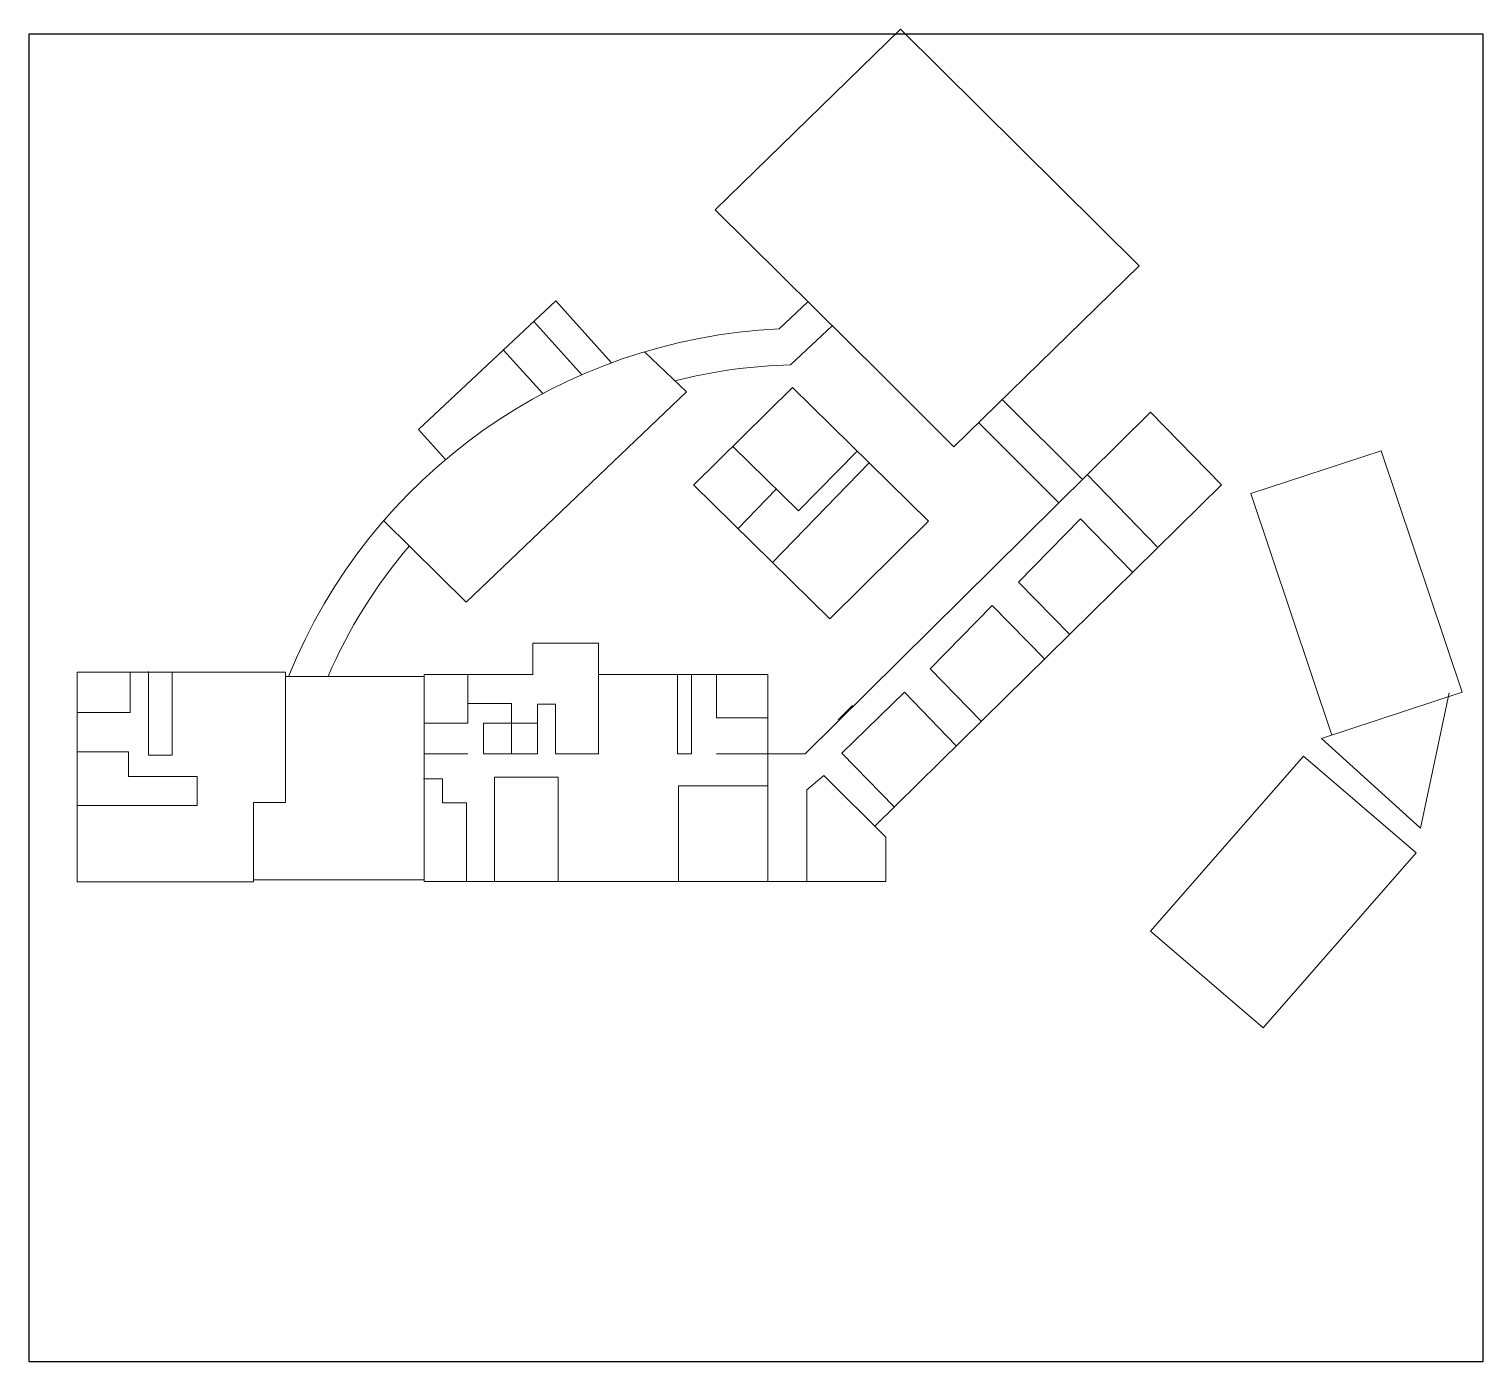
# Model space of a CAD drawing. Header units: millimetres. Extents: x 0 to 10300, y 0 to 9443.
import ezdxf

# ---------------------------------------------------------------- set-up
doc = ezdxf.new("R2010")
doc.units = ezdxf.units.MM
picture_1 = doc.add_image_def('image1.jpg', size_in_pixel=(3744, 3420))

msp = doc.modelspace()

# ---------------------------------------------------------------- linework, layer by layer
at = {"color": 1, "lineweight": 5}
for p, q in [((5498, 4307), (7946, 6729)), ((7946, 6729), (8448, 6215)), ((8448, 6215), (5992, 3796)), ((5834, 4650), (5732, 4548)), ((6129, 3932), (5758, 4313))]:
    msp.add_line(p, q, dxfattribs=at)
at = {"color": 1, "lineweight": 20}
for p, q in [((8655, 6152), (9578, 6454)), ((9578, 6454), (10153, 4744)), ((9229, 4441), (8655, 6152)), ((10153, 4744), (9156, 4417)), ((2798, 4526), (3108, 4526))]:
    msp.add_line(p, q, dxfattribs=at)
at = {"color": 5, "lineweight": 20}
for p, q in [((2798, 3403), (2798, 4869)), ((2798, 4869), (3569, 4869)), ((4034, 4869), (5234, 4869)), ((5234, 4869), (5234, 3403)), ((6071, 3403), (2798, 3403))]:
    msp.add_line(p, q, dxfattribs=at)
at = {"color": 1, "lineweight": 5}
for points in [[(6034, 7000), (4861, 8161), (6174, 9443), (7864, 7766), (6551, 6483), (6034, 7000)], [(5866, 6453), (5450, 6029), (4985, 6486)], [(5952, 6369), (5266, 5664)], [(7997, 5771), (7496, 6286)], [(5293, 6183), (5022, 5903)], [(7371, 5155), (7010, 5525), (7449, 5974), (7818, 5595)], [(6746, 4539), (6385, 4910), (6824, 5359), (7193, 4980)], [(846, 4892), (846, 4299), (1013, 4299)], [(5758, 4313), (6201, 4744), (6569, 4365)]]:
    msp.add_lwpolyline(points, dxfattribs=at)
at = {"color": 5, "lineweight": 5}
for points in [[(2760, 6605), (3732, 7517)], [(4359, 7157), (4657, 6873), (3097, 5383), (2513, 5960)], [(4709, 6211), (4708, 6211), (5408, 6903), (6373, 5956), (5673, 5264), (4709, 6211)], [(1590, 3402), (341, 3402), (341, 3402), (341, 4886), (1816, 4886)]]:
    msp.add_lwpolyline(points, dxfattribs=at)
at = {"color": 1, "lineweight": 20}
for points in [[(3732, 7517), (4127, 7079)], [(5315, 7318), (5518, 7510)], [(3916, 6994), (3576, 7370)], [(5690, 7340), (5395, 7063), (5393, 7064)], [(3640, 6861), (3361, 7169)], [(6895, 6819), (7463, 6251)], [(2951, 6394), (2760, 6605)], [(7296, 6086), (6727, 6656)], [(3569, 4869), (3569, 5093), (4034, 5093), (4034, 4307)], [(341, 4602), (717, 4602), (717, 4886)], [(1013, 4299), (1013, 4886)], [(2798, 4856), (1816, 4856)], [(3108, 4526), (3108, 4869)], [(4595, 4307), (4595, 4869)], [(4693, 4869), (4693, 4307)], [(4870, 4869), (4870, 4562)], [(10060, 4740), (9857, 3781), (9156, 4417)], [(3108, 4664), (3418, 4664), (3418, 4307)], [(3603, 4307), (3603, 4660), (3730, 4660), (3730, 4307)], [(4870, 4562), (5232, 4562)], [(3603, 4307), (3603, 4526), (3219, 4526), (3219, 4307)], [(341, 4323), (705, 4323), (705, 4147)], [(3108, 4307), (2798, 4307)], [(3603, 4307), (3219, 4307)], [(4034, 4307), (3730, 4307)], [(4693, 4307), (4595, 4307)], [(5498, 4307), (4870, 4307)], [(341, 3941), (1192, 3941), (1192, 4147), (705, 4147)], [(2929, 3962), (2929, 4132), (2794, 4132)], [(3748, 3402), (3748, 4143), (3298, 4143), (3298, 3402)], [(6071, 3717), (5630, 4154), (5509, 4054)], [(5232, 4082), (4601, 4082), (4601, 3402)], [(5509, 4054), (5510, 3403)], [(2929, 3962), (3098, 3962), (3098, 3402)], [(6071, 3403), (6071, 3717)], [(1590, 3416), (2798, 3416)]]:
    msp.add_lwpolyline(points, dxfattribs=at)
at = {"color": 5, "lineweight": 20}
for points in [[(1590, 3964), (1816, 3964), (1816, 4886)], [(1590, 3964), (1590, 3402)]]:
    msp.add_lwpolyline(points, dxfattribs=at)
at = {"color": 1, "lineweight": 20}
msp.add_lwpolyline([(8743, 2366), (7946, 3051), (9030, 4291), (9827, 3606)], close=True, dxfattribs=at)
for centre, radius, start, end in [((5491, 3383), 3939, 92.5595, 158.0374), ((5487, 3355), 3710, 91.4043, 104.2402), ((5478, 3405), 3660, 139.5074, 156.6337)]:
    msp.add_arc(centre, radius, start, end, dxfattribs=at)

# ---------------------------------------------------------------- pictures from other files: only their frames are drawn
image = msp.add_image(picture_1, insert=(0, 0), size_in_units=(10300, 9409))
image.dxf.flags = 7

doc.saveas('drawing.dxf')
